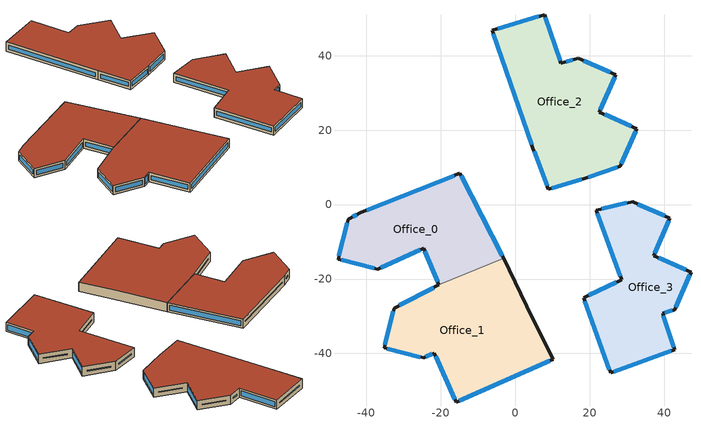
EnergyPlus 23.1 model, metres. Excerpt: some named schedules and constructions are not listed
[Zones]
Office_0
 floor outside (NECB-2020 Non-residential School/university CZ 8 Exterior Floor (Mass)): -41.37,-2.12 -14.93,8.39 -3.13,-14.47 -20.53,-21.58 -24.64,-11.73 -36.97,-17.34 -47.63,-14.63 -44.92,-3.97 z21.65
 wall outside (120mmInsulation 200mmConcrete): -3.13,-14.47 -14.93,8.39 -41.37,-2.12 -44.92,-3.97 -47.63,-14.63 -36.97,-17.34 -24.64,-11.73 -20.53,-21.58 z21.65:25.05
 wall to Office_1 (MediumOffice-1A_INT-WALLS): -20.53,-21.58 -3.13,-14.47 z21.65:25.05
 window (90.1-2019 Nonresidential CZ 0 Glazing (Operable)): -42.62,-2.77 -43.67,-3.32 z23.06:23.64; -45.14,-4.83 -47.41,-13.76 / -46.77,-14.85 -37.83,-17.12 z22.54:24.16; -36.14,-16.96 -25.47,-12.11 z22.56:24.14; -24.3,-12.54 -20.87,-20.76 z22.53:24.17; -3.5,-13.76 -14.57,7.69 z22.44:24.26; -16.43,7.8 -39.88,-1.53 z23.25:23.45
 roof outside (MediumOffice-1A_IEAD NON-RES ROOF): -41.37,-2.12 -44.92,-3.97 -47.63,-14.63 -36.97,-17.34 -24.64,-11.73 -20.53,-21.58 -3.13,-14.47 -14.93,8.39 z25.05
Office_1
 floor outside (NECB-2020 Non-residential School/university CZ 8 Exterior Floor (Mass)): -20.53,-21.58 -3.13,-14.47 4.51,-30.36 10.16,-41.62 -15.91,-53.16 -21.78,-39.9 -24.6,-41.18 -35.26,-38.47 -32.55,-27.81 z21.65
 wall outside (120mmInsulation 200mmConcrete): -20.53,-21.58 -32.55,-27.81 -35.26,-38.47 -24.6,-41.18 -21.78,-39.9 -15.91,-53.16 10.16,-41.62 z21.65:25.05; 10.16,-41.62,21.65 4.51,-30.36,21.65 -3.13,-14.47,21.65 -3.13,-14.47,25.05 4.51,-30.36,25.05 10.16,-41.62,25.05
 window (90.1-2019 Nonresidential CZ 0 Glazing (Operable)): -21.94,-22.31 -31.14,-27.08 z23.24:23.46; -32.77,-28.67 -35.04,-37.61 / -34.4,-38.69 -25.46,-40.96 z22.54:24.16; -24.06,-40.93 -22.32,-40.14 z22.25:24.45; -21.41,-40.74 -16.29,-52.32 z22.57:24.13; -15.03,-52.77 9.27,-42.02 z22.62:24.08
 roof outside (MediumOffice-1A_IEAD NON-RES ROOF): -20.53,-21.58 -32.55,-27.81 -35.26,-38.47 -24.6,-41.18 -21.78,-39.9 -15.91,-53.16 10.16,-41.62 4.51,-30.36 -3.13,-14.47 z25.05
Office_2
 floor outside (NECB-2020 Non-residential School/university CZ 8 Exterior Floor (Mass)): 8.91,4.18 4.72,15.2 -6.24,46.85 7.86,51.06 12.29,38.01 16.92,39.34 26.99,34.91 22.56,24.84 32.63,20.42 28.21,10.35 18.78,7.03 z21.65
 wall outside (120mmInsulation 200mmConcrete): 8.91,4.18 18.78,7.03 28.21,10.35 32.63,20.42 22.56,24.84 26.99,34.91 16.92,39.34 12.29,38.01 7.86,51.06 -6.24,46.85 4.72,15.2 8.91,4.18 z21.65:25.05
 window (90.1-2019 Nonresidential CZ 0 Glazing (Operable)): 9.75,4.42 17.93,6.78 / 19.6,7.32 27.38,10.06 z22.53:24.17; 28.5,11.01 32.34,19.76 / 22.85,25.51 26.7,34.25 z22.37:24.33; 31.19,21.05 24.01,24.21 / 25.54,35.55 18.37,38.71 z23.23:23.47; 15.5,38.93 13.71,38.42 z23.13:23.57; 12.05,38.72 8.1,50.35 z22.4:24.3; 6.34,50.6 -4.71,47.31 z23.24:23.46; -5.92,45.93 4.4,16.12 z22.63:24.07; 5.04,14.36 8.59,5.02 z22.55:24.15
 roof outside (MediumOffice-1A_IEAD NON-RES ROOF): 8.91,4.18 18.78,7.03 28.21,10.35 32.63,20.42 22.56,24.84 26.99,34.91 16.92,39.34 12.29,38.01 7.86,51.06 -6.24,46.85 4.72,15.2 z25.05
Office_3
 floor outside (NECB-2020 Non-residential School/university CZ 8 Exterior Floor (Mass)): 25.64,-45.21 18.34,-25.03 28.59,-20.17 21.76,-1.46 31.51,0.79 41.58,-3.64 37.15,-13.71 47.22,-18.13 42.79,-28.2 39.6,-29.25 42.79,-39.01 z21.65
 wall outside (120mmInsulation 200mmConcrete): 25.64,-45.21 42.79,-39.01 39.6,-29.25 42.79,-28.2 47.22,-18.13 37.15,-13.71 41.58,-3.64 31.51,0.79 21.76,-1.46 28.59,-20.17 18.34,-25.03 25.64,-45.21 z21.65:25.05
 window (90.1-2019 Nonresidential CZ 0 Glazing (Operable)): 26.52,-44.89 41.91,-39.33 z22.59:24.11; 42.57,-38.33 39.82,-29.93 z22.36:24.34; 40.19,-29.06 42.2,-28.4 z22.27:24.43; 43.09,-27.54 46.93,-18.8 / 37.44,-13.05 41.29,-4.3 z22.37:24.33; 45.77,-17.5 38.6,-14.34 / 40.13,-3 32.96,0.15 / 29.97,0.43 23.3,-1.11 / 27.16,-20.85 19.77,-24.35 z23.23:23.47; 22.09,-2.35 28.27,-19.28 / 18.67,-25.92 25.31,-44.31 z22.6:24.1
 roof outside (MediumOffice-1A_IEAD NON-RES ROOF): 25.64,-45.21 42.79,-39.01 39.6,-29.25 42.79,-28.2 47.22,-18.13 37.15,-13.71 41.58,-3.64 31.51,0.79 21.76,-1.46 28.59,-20.17 18.34,-25.03 z25.05
[Schedule:Week:Daily]
CoolAvail_Office_2_9: 700f1114-bb00-41b7-b161-e8e2d843095e, 40bd3517-e55b-4e57-858c-94e5dc970866, 6b35f0a7-f399-4da7-b7e7-0d38b1bf258b, b8c4f0c9-4ec3-46ba-979c-adf1b7336aec, 8fc68b28-5a30-4c50-be85-55430ce43238, a9233106-81d1-4f29-bb8e-94728c620492, 16f14705-96f6-4dd3-ac00-08cef36949f4, 700f1114-bb00-41b7-b161-e8e2d843095e, 700f1114-bb00-41b7-b161-e8e2d843095e, 700f1114-bb00-41b7-b161-e8e2d843095e, 700f1114-bb00-41b7-b161-e8e2d843095e, 700f1114-bb00-41b7-b161-e8e2d843095e
CoolAvail_Office_2_10: 06950c19-b93f-4168-8e16-a97bbd393bdb, 6b35f0a7-f399-4da7-b7e7-0d38b1bf258b, 857b9636-298d-460c-83b2-f3105d114c5a, 8a384298-cb26-4e8c-b470-4f6c6753a8b0, d1400bf8-9704-414d-ad41-879197727e57, 6495fb0f-e30f-4317-a6ee-f7484304589c, f86cf032-d7c1-4cb8-9d3e-25da6317f53d, 06950c19-b93f-4168-8e16-a97bbd393bdb, 06950c19-b93f-4168-8e16-a97bbd393bdb, 06950c19-b93f-4168-8e16-a97bbd393bdb, 06950c19-b93f-4168-8e16-a97bbd393bdb, 06950c19-b93f-4168-8e16-a97bbd393bdb
CoolAvail_Office_2_11: 6b35f0a7-f399-4da7-b7e7-0d38b1bf258b, bee7ad40-dabc-4fd6-94b2-43403cd00aae, f11741f4-3294-4ce7-9280-7aada3d2e229, f507a818-0aaf-4a85-8b54-2abde4b2b3ec, aecc0cb4-1e89-4d68-a349-7c87210b8d97, afa76356-996f-4c53-b5c4-705728c3ea0e, c10e1b69-1a12-44ff-b6ae-6c06101fbe01, 6b35f0a7-f399-4da7-b7e7-0d38b1bf258b, 6b35f0a7-f399-4da7-b7e7-0d38b1bf258b, 6b35f0a7-f399-4da7-b7e7-0d38b1bf258b, 6b35f0a7-f399-4da7-b7e7-0d38b1bf258b, 6b35f0a7-f399-4da7-b7e7-0d38b1bf258b
CoolAvail_Office_2_12: 555c6a5e-91f3-42d8-b68c-d4afb33bd1f4, ba643951-4e16-4384-a64f-205a448056f0, eee31ece-6287-4a32-8a60-188f64857aa4, 00c11f97-f595-4ec1-9c00-5ca5f0400f35, 47ecc3b6-23c4-4438-bbd8-f283fd64b465, cdc447c2-4c2e-4469-a065-8202b14a72d3, 2b11a4b6-90e7-4f15-8c91-825a336bda38, 555c6a5e-91f3-42d8-b68c-d4afb33bd1f4, 555c6a5e-91f3-42d8-b68c-d4afb33bd1f4, 555c6a5e-91f3-42d8-b68c-d4afb33bd1f4, 555c6a5e-91f3-42d8-b68c-d4afb33bd1f4, 555c6a5e-91f3-42d8-b68c-d4afb33bd1f4
CoolAvail_Office_2_13: a479cc92-d0f2-4554-96db-21c28406f634, 2766d349-4091-4a9f-a547-1eb1ef9b4158, b1a97149-0f8e-4a00-9219-adf89b6e41ed, d3dc8a62-ae96-41b0-935f-2a3d5c8d69de, f7fd634a-b24a-4c77-9cfb-0c7c1a81e736, 279a887b-ff03-4dd8-a7d2-7c5575990cc9, d07e0595-3dca-4860-923c-057c17f1b702, a479cc92-d0f2-4554-96db-21c28406f634, a479cc92-d0f2-4554-96db-21c28406f634, a479cc92-d0f2-4554-96db-21c28406f634, a479cc92-d0f2-4554-96db-21c28406f634, a479cc92-d0f2-4554-96db-21c28406f634
CoolAvail_Office_2_14: 94bcdebc-ebb9-4e58-b747-a94262dbd7e5, dafbc2e4-2aff-4dc5-8505-ea776d99b5ce, 3ae158a4-82ee-4570-a479-eacaa7ea3b13, 4a5f4ad5-6f4b-4c24-8a67-a02adf8f813e, 25e43a20-8b62-4715-afa6-30cb6eb21f46, ebcb7914-28d3-4ee7-b05e-eeaf1cfe1a43, 156b8d72-7a6a-4bf0-856b-b6a64f706f4d, 94bcdebc-ebb9-4e58-b747-a94262dbd7e5, 94bcdebc-ebb9-4e58-b747-a94262dbd7e5, 94bcdebc-ebb9-4e58-b747-a94262dbd7e5, 94bcdebc-ebb9-4e58-b747-a94262dbd7e5, 94bcdebc-ebb9-4e58-b747-a94262dbd7e5
CoolAvail_Office_2_15: cf514431-ec1d-445b-9926-18bd7fa9d562, 48532715-c126-4f73-92e3-8242bc941726, fead60e7-cdf3-4903-988d-4b494e42c568, 729fe84c-21ec-4ca6-9c2b-fa72896157c5, fa6519cf-25bb-46b4-ac5f-27409dbf0d69, 2803cff2-f76f-45ed-865b-988da0cb2a06, 90487c99-2316-4369-9660-7f93f272527e, cf514431-ec1d-445b-9926-18bd7fa9d562, cf514431-ec1d-445b-9926-18bd7fa9d562, cf514431-ec1d-445b-9926-18bd7fa9d562, cf514431-ec1d-445b-9926-18bd7fa9d562, cf514431-ec1d-445b-9926-18bd7fa9d562
CoolAvail_Office_2_16: 5b787d07-3425-4052-8bb6-1dabb4b45927, bf79a69e-15f4-4064-85c2-fe1f50a5d1f4, 3691b7a4-bb08-4c9b-b5da-08ea9e7941d6, 3a967aa6-b0c8-4124-a926-ce47e3db765c, 89b5e65e-77fb-4a83-9f57-84223011601a, c6286fc4-717c-419f-b7a7-2e96fb3ad15c, 0e66d703-40cd-432f-95c2-020642a4c186, 5b787d07-3425-4052-8bb6-1dabb4b45927, 5b787d07-3425-4052-8bb6-1dabb4b45927, 5b787d07-3425-4052-8bb6-1dabb4b45927, 5b787d07-3425-4052-8bb6-1dabb4b45927, 5b787d07-3425-4052-8bb6-1dabb4b45927
CoolAvail_Office_2_17: 7b0008e4-a3a1-4647-a918-44d652d5d36c, d20e3543-b821-43c3-84aa-4482f4ece022, e6e5f097-9e58-4cca-ab19-4c4bcbdc8e8e, 90416628-ca22-4fdc-bb6f-4e62984b7d13, 5e7ffffd-8f76-466a-9ca0-47eb65f8fe42, fb5d3bd8-6de1-4d6f-b80d-269bf86382ba, 853e540e-0c70-48a2-9ee6-20aea7ee9160, 7b0008e4-a3a1-4647-a918-44d652d5d36c, 7b0008e4-a3a1-4647-a918-44d652d5d36c, 7b0008e4-a3a1-4647-a918-44d652d5d36c, 7b0008e4-a3a1-4647-a918-44d652d5d36c, 7b0008e4-a3a1-4647-a918-44d652d5d36c
CoolAvail_Office_2_18: bc611023-8910-4f40-8f65-e7e743a27b63, 02de7758-c131-445b-8342-f9883f2e685f, 101dfe73-d40b-49b1-8310-8f060aa45517, bc611023-8910-4f40-8f65-e7e743a27b63, cc2996a8-7d21-4771-9d05-3b162a27dcb2, 2dd6c761-2948-4ae6-a6ab-f66acf972b7b, 3bf419db-db42-40f8-ba34-87b145d25505, bc611023-8910-4f40-8f65-e7e743a27b63, bc611023-8910-4f40-8f65-e7e743a27b63, bc611023-8910-4f40-8f65-e7e743a27b63, bc611023-8910-4f40-8f65-e7e743a27b63, bc611023-8910-4f40-8f65-e7e743a27b63
CoolAvail_Office_2_19: ccc02fbd-4454-4030-98ae-cd34bcd2b1d0, cb37c24b-b4f5-4204-a308-dd8a3e5c11de, 1d665c23-dad5-4d2e-ae76-22a43b6b5b98, f21f88ab-313d-42b8-86fe-806d085ef6e3, 6a6769d6-e882-41ae-92b0-f8a3af74889d, 0fad606b-1700-4913-aab5-c83b4e23d579, 580905f2-4580-438d-9121-82491a9c41b5, ccc02fbd-4454-4030-98ae-cd34bcd2b1d0, ccc02fbd-4454-4030-98ae-cd34bcd2b1d0, ccc02fbd-4454-4030-98ae-cd34bcd2b1d0, ccc02fbd-4454-4030-98ae-cd34bcd2b1d0, ccc02fbd-4454-4030-98ae-cd34bcd2b1d0
CoolAvail_Office_2_20: cac91422-bb7a-4e6e-8c59-7fb8e7a0ec14, 7b01b02c-3268-4dc2-b1f4-80b8ffb13587, ccc02fbd-4454-4030-98ae-cd34bcd2b1d0, 43e054d0-4b88-4121-88aa-3536835ad587, e955198b-d758-4a67-b898-dfcb04658a64, f9e14377-8026-414c-a449-2840462aebbd, bed6394b-4d54-42bb-847c-665fe12bafe6, cac91422-bb7a-4e6e-8c59-7fb8e7a0ec14, cac91422-bb7a-4e6e-8c59-7fb8e7a0ec14, cac91422-bb7a-4e6e-8c59-7fb8e7a0ec14, cac91422-bb7a-4e6e-8c59-7fb8e7a0ec14, cac91422-bb7a-4e6e-8c59-7fb8e7a0ec14
CoolAvail_Office_2_21: 586a01f4-0445-4eba-a2f1-f022c298cb2e, f0771274-b0f9-48b7-adad-98439027d33c, 19ac50cc-6060-42db-befb-aafb2ff77368, d019fdcd-d700-442b-813a-3395fa747bbc, 4dfda2a0-abdb-413e-80c0-2aed87fdd346, 815b85e9-39c6-4a82-9761-fd2a7f36adc0, ee19fa9b-e980-47b1-89e9-414961a561cf, 586a01f4-0445-4eba-a2f1-f022c298cb2e, 586a01f4-0445-4eba-a2f1-f022c298cb2e, 586a01f4-0445-4eba-a2f1-f022c298cb2e, 586a01f4-0445-4eba-a2f1-f022c298cb2e, 586a01f4-0445-4eba-a2f1-f022c298cb2e
CoolAvail_Office_2_22: b4008593-75f9-4068-8eac-8ec45323c0b8, 4ec1e60a-6696-4cfa-b7d2-0f7933a8f83a, 4321bfe0-7570-4e6f-b0a5-f2f2a01aedce, 28b87fec-27e9-414f-9603-7be1397b0791, 0d28ba29-af1c-447b-9f4b-393d225cab74, 42a21382-e8d0-4102-bb34-a051858c574d, f520973a-a5cf-44f2-b548-e115fa126308, b4008593-75f9-4068-8eac-8ec45323c0b8, b4008593-75f9-4068-8eac-8ec45323c0b8, b4008593-75f9-4068-8eac-8ec45323c0b8, b4008593-75f9-4068-8eac-8ec45323c0b8, b4008593-75f9-4068-8eac-8ec45323c0b8
CoolAvail_Office_2_23: 115b1864-0234-4430-93fe-04b89871adf9, 907698c5-01d9-4206-ae39-8db60700b7fc, 606b2713-8326-4a3f-b00d-bc04f47e3762, 3cdfa9db-6e35-4ca8-809d-3cdcf8bd2ac3, da1c9d19-3f0b-4599-8a9b-8094e0e609da, 9c9ac191-ed4c-4e39-bc6f-f0eb19199c28, b7a43dc5-d86b-4206-b49f-6835094e7d3e, 115b1864-0234-4430-93fe-04b89871adf9, 115b1864-0234-4430-93fe-04b89871adf9, 115b1864-0234-4430-93fe-04b89871adf9, 115b1864-0234-4430-93fe-04b89871adf9, 115b1864-0234-4430-93fe-04b89871adf9
CoolAvail_Office_2_24: 59461e34-9401-41d2-8223-c712768eb4de, 75544da7-bc1c-4a2c-b5df-c95e8b4d3b74, 638c8a53-9d19-432c-a64c-829b2d4366e4, 1a7233f0-9654-444f-90ca-944bb3ccdae4, 878aeca7-e668-4060-b1b7-b15b76d1909a, 6f4d4381-056d-490c-b292-136f125fce77, 0adf9e41-4924-41a0-b73f-54b7bfaf203c, 59461e34-9401-41d2-8223-c712768eb4de, 59461e34-9401-41d2-8223-c712768eb4de, 59461e34-9401-41d2-8223-c712768eb4de, 59461e34-9401-41d2-8223-c712768eb4de, 59461e34-9401-41d2-8223-c712768eb4de
CoolAvail_Office_2_25: 0f193e26-b804-4345-b132-0dce7c8b70f6, 531bcb62-5c1b-4278-b081-c6013c926bf5, a6befacc-a1fd-4501-8803-3ab0d1d37cdf, 5dd87f89-6a4b-48f2-a1b4-66af4d90ffcd, 0ddc3015-909b-46f8-b983-a445b40d0084, 486c684c-7ddf-40af-85e6-d3c2f68ceb00, bac945bd-75eb-4a66-9fda-f6c8b42768b1, 0f193e26-b804-4345-b132-0dce7c8b70f6, 0f193e26-b804-4345-b132-0dce7c8b70f6, 0f193e26-b804-4345-b132-0dce7c8b70f6, 0f193e26-b804-4345-b132-0dce7c8b70f6, 0f193e26-b804-4345-b132-0dce7c8b70f6
CoolAvail_Office_2_26: b574e442-9dd5-4f7e-b4fa-2072c0e6cca3, 2c53241d-3585-468e-90de-0c9f10ce57bc, 607a5bbe-8f89-4167-954e-7fe9943c10db, 12666b9e-eb63-49ad-a038-76e845d3ae1e, b7803e2b-a6af-4cbd-b634-820a93c5c531, e5d561e1-0e2f-487a-9aa3-75d605408368, 58c5bf4b-a009-4f18-b71a-49d05bdf5644, b574e442-9dd5-4f7e-b4fa-2072c0e6cca3, b574e442-9dd5-4f7e-b4fa-2072c0e6cca3, b574e442-9dd5-4f7e-b4fa-2072c0e6cca3, b574e442-9dd5-4f7e-b4fa-2072c0e6cca3, b574e442-9dd5-4f7e-b4fa-2072c0e6cca3
CoolAvail_Office_2_27: c920609a-9b0b-4eaf-8b98-d52ee756a62a, 3c448f57-cc7b-411e-bb98-1c80e6cb84e3, bc32ecde-f56e-47b5-96db-1a6f6d798ef1, cb90e53d-c059-4bf4-a0f5-daa13683edfa, 486a3df3-dde7-490e-bee2-ab3d039bed39, 24cd9fe8-5aca-4558-9fef-aeaef60108ae, f5fd99d5-4625-4499-acc9-70fca56d54de, c920609a-9b0b-4eaf-8b98-d52ee756a62a, c920609a-9b0b-4eaf-8b98-d52ee756a62a, c920609a-9b0b-4eaf-8b98-d52ee756a62a, c920609a-9b0b-4eaf-8b98-d52ee756a62a, c920609a-9b0b-4eaf-8b98-d52ee756a62a
CoolAvail_Office_2_28: e86a62cc-a3d2-40f4-abe2-add37fe59675, c62245f7-34eb-4517-83b4-d9d8fcd8451d, a257d803-c5c9-4032-b6b1-e51eaa89636e, 8196e979-5acf-4132-a9bb-29bf81d450f4, 90416628-ca22-4fdc-bb6f-4e62984b7d13, 43f169c2-2665-43d7-bfb7-01c96c2b2605, 586a01f4-0445-4eba-a2f1-f022c298cb2e, e86a62cc-a3d2-40f4-abe2-add37fe59675, e86a62cc-a3d2-40f4-abe2-add37fe59675, e86a62cc-a3d2-40f4-abe2-add37fe59675, e86a62cc-a3d2-40f4-abe2-add37fe59675, e86a62cc-a3d2-40f4-abe2-add37fe59675
CoolAvail_Office_2_29: 8f186a71-9a2a-4bdd-a88b-558476d64296, b55a21f0-e756-4aec-bf34-f610b1a1b837, 18e8766a-0815-4774-8a29-b3ad075c4727, a64b5a65-755e-4a33-bdae-e33e23294586, 90416628-ca22-4fdc-bb6f-4e62984b7d13, 90416628-ca22-4fdc-bb6f-4e62984b7d13, f2ae080c-bfca-49e1-9a4d-3af9fbfae6dc, 8f186a71-9a2a-4bdd-a88b-558476d64296, 8f186a71-9a2a-4bdd-a88b-558476d64296, 8f186a71-9a2a-4bdd-a88b-558476d64296, 8f186a71-9a2a-4bdd-a88b-558476d64296, 8f186a71-9a2a-4bdd-a88b-558476d64296
CoolAvail_Office_2_30: 099354d9-3906-4257-9453-e1bbd12c9512, 6b35f0a7-f399-4da7-b7e7-0d38b1bf258b, cce205a5-64c6-4c43-9565-0175468db528, 70f91903-9593-4e00-a2f2-eefd583b0ff6, 7e7f399c-89bd-4f16-b385-b02af0d48206, 6cee246c-cfd0-48da-a999-096ad0ca4d45, a5a4c943-cf8d-42bd-8d8b-81e1fd1e3007, 099354d9-3906-4257-9453-e1bbd12c9512, 099354d9-3906-4257-9453-e1bbd12c9512, 099354d9-3906-4257-9453-e1bbd12c9512, 099354d9-3906-4257-9453-e1bbd12c9512, 099354d9-3906-4257-9453-e1bbd12c9512
CoolAvail_Office_2_31: c8a9de36-459f-419e-9f1a-54d63f2b4fde, 43e054d0-4b88-4121-88aa-3536835ad587, 18e8766a-0815-4774-8a29-b3ad075c4727, f7f65447-2ded-4e8d-9ea7-5e8599d5dfe9, afcd6c8e-6684-4fd3-b092-51cd7e586a05, 36548c14-d384-43ac-b8b3-2c66418a05eb, 73cacf22-ae00-474a-88fb-1df1fa7576bb, c8a9de36-459f-419e-9f1a-54d63f2b4fde, c8a9de36-459f-419e-9f1a-54d63f2b4fde, c8a9de36-459f-419e-9f1a-54d63f2b4fde, c8a9de36-459f-419e-9f1a-54d63f2b4fde, c8a9de36-459f-419e-9f1a-54d63f2b4fde
CoolAvail_Office_2_32: 7ec27595-f2e6-4e48-953b-eb9d6e0fc27f, 235addd4-d402-462c-9fad-acc440c357ff, ae719930-72b4-4933-a0b1-9b8868b6e923, b0ca98e4-1ae6-493b-9d11-ae42ef3da196, 35c49dfa-4231-4455-a110-f07171616284, 43223a98-0e8d-4182-87c5-6128da465394, 22874629-208e-4a1f-ab64-1d3a139d7e79, 7ec27595-f2e6-4e48-953b-eb9d6e0fc27f, 7ec27595-f2e6-4e48-953b-eb9d6e0fc27f, 7ec27595-f2e6-4e48-953b-eb9d6e0fc27f, 7ec27595-f2e6-4e48-953b-eb9d6e0fc27f, 7ec27595-f2e6-4e48-953b-eb9d6e0fc27f
CoolAvail_Office_2_33: c4d63c7c-7553-4e11-907f-de59823a4f9f, 4ebecbc4-a2e7-4aaa-8a1e-4bf679a1a7df, f11e2a8b-fcd4-470a-a64b-35a6b0941832, ea22d101-2095-4c19-97f3-4d85041c0e76, 46a05ab2-6eb4-4a3a-9d94-d7f866d679d6, 19ac50cc-6060-42db-befb-aafb2ff77368, b841ef81-6854-476d-9c39-912acd67c022, c4d63c7c-7553-4e11-907f-de59823a4f9f, c4d63c7c-7553-4e11-907f-de59823a4f9f, c4d63c7c-7553-4e11-907f-de59823a4f9f, c4d63c7c-7553-4e11-907f-de59823a4f9f, c4d63c7c-7553-4e11-907f-de59823a4f9f
CoolAvail_Office_2_34: 2b084056-b597-4490-91e7-1cf8d8633c11, bd1d0a2d-0828-40a6-911a-fd7eaab975fe, da15d3b4-f724-4184-a9b7-acd7eef5625d, 6c112f87-513f-44b7-a16c-c4bc31a14761, a7b46f71-233c-412b-8874-43fe49c80197, a18acfa2-3966-4d72-a5c8-bd4fbeeeea4c, 7264f62c-0a23-4f02-9cd3-c08682c7d609, 2b084056-b597-4490-91e7-1cf8d8633c11, 2b084056-b597-4490-91e7-1cf8d8633c11, 2b084056-b597-4490-91e7-1cf8d8633c11, 2b084056-b597-4490-91e7-1cf8d8633c11, 2b084056-b597-4490-91e7-1cf8d8633c11
CoolAvail_Office_2_35: 478539f5-2780-4aa2-b1b3-333a665588b1, 4c13bf88-323f-4491-af27-d8ae98d3648e, 2b1028b4-b246-4e64-8341-8c408f68a7c3, 7b873b45-8e64-4442-90ee-df6b57a5b0dd, 9e17e7e2-d55c-44ee-bede-c75fc5412d5c, bdf9f6b1-41cf-40f7-9e08-ab77c878b7a1, 2f84f90d-cc08-49ae-9c1e-9ab0757b0001, 478539f5-2780-4aa2-b1b3-333a665588b1, 478539f5-2780-4aa2-b1b3-333a665588b1, 478539f5-2780-4aa2-b1b3-333a665588b1, 478539f5-2780-4aa2-b1b3-333a665588b1, 478539f5-2780-4aa2-b1b3-333a665588b1
CoolAvail_Office_2_36: 4db60a4e-f149-4fe8-8ed7-0d5d2ed4ed40, cac91422-bb7a-4e6e-8c59-7fb8e7a0ec14, cf141331-91e7-4bfe-94af-9514a66750e2, 08efda53-986a-4e1b-8e6e-dc333482ae95, 0da3034e-2675-45ca-b5b0-5da2289cf4c5, 072c68e0-5e16-43f0-b409-b4581e112027, a6befacc-a1fd-4501-8803-3ab0d1d37cdf, 4db60a4e-f149-4fe8-8ed7-0d5d2ed4ed40, 4db60a4e-f149-4fe8-8ed7-0d5d2ed4ed40, 4db60a4e-f149-4fe8-8ed7-0d5d2ed4ed40, 4db60a4e-f149-4fe8-8ed7-0d5d2ed4ed40, 4db60a4e-f149-4fe8-8ed7-0d5d2ed4ed40
CoolAvail_Office_2_37: 90416628-ca22-4fdc-bb6f-4e62984b7d13, 5b9cf97e-a661-45c7-a79f-7a32067747f6, 9ef7ad4d-ff28-4aed-a349-667fb94e7df7, 9aa7cec3-2545-4539-b17e-a87539454675, 86d9ecc8-2cb8-47ed-b571-592ada3ab6ab, df603e6b-e5cf-4d2f-b35e-2c92e226a22c, 3f7a0867-ba60-4713-9979-a123932ea42a, 90416628-ca22-4fdc-bb6f-4e62984b7d13, 90416628-ca22-4fdc-bb6f-4e62984b7d13, 90416628-ca22-4fdc-bb6f-4e62984b7d13, 90416628-ca22-4fdc-bb6f-4e62984b7d13, 90416628-ca22-4fdc-bb6f-4e62984b7d13
CoolAvail_Office_2_38: ec751234-1711-46f3-b631-b877d9920a5a, 982ab17c-3420-4adb-95c5-ee2b5b3a43fe, 4db60a4e-f149-4fe8-8ed7-0d5d2ed4ed40, e5703f5f-ecbe-42f0-90b1-c0f75ab32d91, c042ef0e-40dc-440d-bfd0-58679af0c51b, 9deca400-2595-4a6b-b204-9562b6f400b1, 036b5cb8-6deb-4d01-bb42-453c8ed35ba2, ec751234-1711-46f3-b631-b877d9920a5a, ec751234-1711-46f3-b631-b877d9920a5a, ec751234-1711-46f3-b631-b877d9920a5a, ec751234-1711-46f3-b631-b877d9920a5a, ec751234-1711-46f3-b631-b877d9920a5a
CoolAvail_Office_2_39: 53a6a8a6-2372-4fc2-baa7-4c3283523b4d, b17b7c9a-afb8-47fc-b986-4b0a99087c43, 209c4ffb-99bb-4206-a3ab-d3d92fe3f51c, 31b8d1db-564b-4b68-b84f-5a9b154699dd, 220ff477-6266-4087-b4bf-0edd73cedc04, e0648462-6308-46f1-bad4-83ef35ef562a, 90416628-ca22-4fdc-bb6f-4e62984b7d13, 53a6a8a6-2372-4fc2-baa7-4c3283523b4d, 53a6a8a6-2372-4fc2-baa7-4c3283523b4d, 53a6a8a6-2372-4fc2-baa7-4c3283523b4d, 53a6a8a6-2372-4fc2-baa7-4c3283523b4d, 53a6a8a6-2372-4fc2-baa7-4c3283523b4d
CoolAvail_Office_2_40: a64b5a65-755e-4a33-bdae-e33e23294586, 0f63b5a0-5ad4-4c52-b646-ce288a56b140, 305e409f-2ca4-4b18-ac79-4f5d41a6cbfc, d6b9dfeb-d7d9-4e77-bf22-1593f9cab3dc, bf0aa6f3-b5c9-4e1f-b1ee-22326984c298, 6a6ec4b7-abb5-4d15-b3fe-2f2580a23b51, 2362c30e-17b2-4934-bef2-b665e0c6ddd8, a64b5a65-755e-4a33-bdae-e33e23294586, a64b5a65-755e-4a33-bdae-e33e23294586, a64b5a65-755e-4a33-bdae-e33e23294586, a64b5a65-755e-4a33-bdae-e33e23294586, a64b5a65-755e-4a33-bdae-e33e23294586
CoolAvail_Office_2_41: c4acef98-191a-4c47-ae2f-fa733d9b80aa, 07a83627-9400-4c55-9c43-cb37bd081fa0, 545aba77-31b4-4e13-949e-ee6e667b3caa, 7888da7c-96bd-44c2-9129-acb58504c0ae, e81268c9-07a7-4ef8-89c0-a374101cd6b0, 0c48fedc-03b9-4423-a860-198ceabb30af, 04811b48-80fc-464f-bda1-7e07c3380d30, c4acef98-191a-4c47-ae2f-fa733d9b80aa, c4acef98-191a-4c47-ae2f-fa733d9b80aa, c4acef98-191a-4c47-ae2f-fa733d9b80aa, c4acef98-191a-4c47-ae2f-fa733d9b80aa, c4acef98-191a-4c47-ae2f-fa733d9b80aa
CoolAvail_Office_2_42: 3b8a8000-ed88-4a36-832e-987e83cc6a68, 5a250260-8f56-4cad-a116-f4ed5e7a923e, 46e07932-54c2-4e8d-a754-6c36ef449bd8, a33a475e-0236-40db-ba1b-dec428200840, 152244fd-dc92-415d-aee5-e453a1379789, ec78a107-8246-4cc9-93f5-752e08797b66, 23f05745-bb45-4b30-8183-60cad52907cb, 3b8a8000-ed88-4a36-832e-987e83cc6a68, 3b8a8000-ed88-4a36-832e-987e83cc6a68, 3b8a8000-ed88-4a36-832e-987e83cc6a68, 3b8a8000-ed88-4a36-832e-987e83cc6a68, 3b8a8000-ed88-4a36-832e-987e83cc6a68
CoolAvail_Office_2_43: 6b6a73fd-aa5b-46ee-9237-38892da37435, 85672214-7f86-4fe2-a352-1fea897290a5, 7a6269e5-148a-4df4-bb79-317cf64aca34, 0b2a355d-cf17-4a68-a039-4f1b7ffbf1ed, a8d2c85a-c177-4b8e-b88d-8d97dded3df1, 6b9c3e1b-619c-4008-aab0-771ee4a1844f, c8cf7d07-6b48-42b0-b51c-34910919efdc, 6b6a73fd-aa5b-46ee-9237-38892da37435, 6b6a73fd-aa5b-46ee-9237-38892da37435, 6b6a73fd-aa5b-46ee-9237-38892da37435, 6b6a73fd-aa5b-46ee-9237-38892da37435, 6b6a73fd-aa5b-46ee-9237-38892da37435
CoolAvail_Office_2_44: afdae86d-3fec-44bc-be02-55f46e603af4, 0c9c6035-ab82-4805-ac30-d3081cf25c40, 20571520-ea03-4df5-8d9e-231369ba475b, f275a63d-da69-4e16-b3ca-87009e98a357, 8a94bfb3-7474-483f-abf2-dd519d180603, 83bc01f0-9c65-4aca-a035-bf7049c9f3dc, 6921815b-c9d9-4855-85f6-f9ba341b03e9, afdae86d-3fec-44bc-be02-55f46e603af4, afdae86d-3fec-44bc-be02-55f46e603af4, afdae86d-3fec-44bc-be02-55f46e603af4, afdae86d-3fec-44bc-be02-55f46e603af4, afdae86d-3fec-44bc-be02-55f46e603af4
CoolAvail_Office_2_45: c65f19ef-917e-45a6-acf7-294e23a7b592, 6b35f0a7-f399-4da7-b7e7-0d38b1bf258b, eea34ae0-cb6a-486c-80f3-66e2d8ea47c2, 6e58e556-15f6-4c08-af7d-ab7042d5ba90, 209c4ffb-99bb-4206-a3ab-d3d92fe3f51c, 0420d4f3-dd12-475a-9d10-f507e7d06c68, c65f19ef-917e-45a6-acf7-294e23a7b592, c65f19ef-917e-45a6-acf7-294e23a7b592, c65f19ef-917e-45a6-acf7-294e23a7b592, c65f19ef-917e-45a6-acf7-294e23a7b592, c65f19ef-917e-45a6-acf7-294e23a7b592, c65f19ef-917e-45a6-acf7-294e23a7b592
CoolAvail_Office_2_46: 3a1d88ca-a7c0-4751-95a6-1748db20d1e6, 5a250260-8f56-4cad-a116-f4ed5e7a923e, 56309681-ba47-4722-b05e-a35f9910a872, 4220d94d-35c8-4052-b226-11a07b2606bb, ff122e2d-85c8-4114-8c74-5507e2c8061d, 4d055fc5-bce0-4466-b652-b70045233e2f, 80245a88-4fb8-4f92-ba92-5f4d2d5f6ce7, 3a1d88ca-a7c0-4751-95a6-1748db20d1e6, 3a1d88ca-a7c0-4751-95a6-1748db20d1e6, 3a1d88ca-a7c0-4751-95a6-1748db20d1e6, 3a1d88ca-a7c0-4751-95a6-1748db20d1e6, 3a1d88ca-a7c0-4751-95a6-1748db20d1e6
CoolAvail_Office_2_47: 196301f5-b2fd-488e-90d5-a94d95b54275, 18cc7801-1215-4521-9352-3cd5acefc39b, 192e24da-4790-4e76-a49d-c95e593731d3, b34d5ef0-af40-47c6-98bc-4b1c98fc8110, 8f1ceb17-cf20-4bcf-b33d-f7d2c9edb731, 4bed1b18-9587-4d6f-934a-8c43ba27cf3d, 7dd9e9ab-c188-4778-84a5-58d2244f034f, 196301f5-b2fd-488e-90d5-a94d95b54275, 196301f5-b2fd-488e-90d5-a94d95b54275, 196301f5-b2fd-488e-90d5-a94d95b54275, 196301f5-b2fd-488e-90d5-a94d95b54275, 196301f5-b2fd-488e-90d5-a94d95b54275
CoolAvail_Office_2_48: 82f18cf5-505b-47cf-b27a-3ac733a8f28c, 23a16768-013f-4f93-8b8a-32011cca2e0b, 4310df7c-654e-4725-babb-9bb787d1f0cb, 426f58ac-91a4-4ddb-a0da-499fe5b55aec, 7523dd3d-dfc9-4a24-983d-015e9b3754ff, 7aaf2e1c-2dc4-44b7-9fe1-c4d9511d4676, 46b122b5-c7ec-4f24-a06b-fd452fb64464, 82f18cf5-505b-47cf-b27a-3ac733a8f28c, 82f18cf5-505b-47cf-b27a-3ac733a8f28c, 82f18cf5-505b-47cf-b27a-3ac733a8f28c, 82f18cf5-505b-47cf-b27a-3ac733a8f28c, 82f18cf5-505b-47cf-b27a-3ac733a8f28c
CoolAvail_Office_2_49: 20efe247-f610-49b0-943d-d187a8d8636e, 5d955094-a603-4cfd-b4e2-bcabe5f85a53, 45f4e9f9-6f1d-496e-b47c-77959db671cf, 5f5bbbd1-c5fc-40b2-ae3f-1d5a044a264c, 71045a5c-0790-4582-8f0b-1b863f744bfd, 90ac6106-5e1b-4570-8507-5395847e9a06, 59db7b14-3b98-4e07-bdec-891e54900217, 20efe247-f610-49b0-943d-d187a8d8636e, 20efe247-f610-49b0-943d-d187a8d8636e, 20efe247-f610-49b0-943d-d187a8d8636e, 20efe247-f610-49b0-943d-d187a8d8636e, 20efe247-f610-49b0-943d-d187a8d8636e
CoolAvail_Office_2_50: cd41fe80-0a79-4923-97e0-69543ea07c4d, 305e409f-2ca4-4b18-ac79-4f5d41a6cbfc, 4cbb5830-9b53-4bee-9bad-9be724a05ecf, ad70e13a-7288-43c0-820a-aa1a36f7e7e4, 08e36353-7055-4dc2-944d-9411193d6df4, 9089f982-0db4-4979-965f-efb1c8b93b8b, 37e62c8a-36fb-4aec-b7e6-83fa214d58f0, cd41fe80-0a79-4923-97e0-69543ea07c4d, cd41fe80-0a79-4923-97e0-69543ea07c4d, cd41fe80-0a79-4923-97e0-69543ea07c4d, cd41fe80-0a79-4923-97e0-69543ea07c4d, cd41fe80-0a79-4923-97e0-69543ea07c4d
CoolAvail_Office_2_51: c9a5b296-8f16-41ce-b355-014d265cedab, bb2bd341-7644-41f4-b3d6-9aa0d95f2984, 8cbfa573-872e-45f8-be9b-c9f67ec37fdc, 638fa466-0b1c-4da1-839b-c8ecb1ca5831, ebf1d276-dc3d-43b9-8082-7b3bcd000776, 28d0b119-82a1-4009-b40c-6e3bf3e4cc75, 36548c14-d384-43ac-b8b3-2c66418a05eb, c9a5b296-8f16-41ce-b355-014d265cedab, c9a5b296-8f16-41ce-b355-014d265cedab, c9a5b296-8f16-41ce-b355-014d265cedab, c9a5b296-8f16-41ce-b355-014d265cedab, c9a5b296-8f16-41ce-b355-014d265cedab
CoolAvail_Office_2_52: d4f7f263-0428-4a56-b025-ab2fe1b1c038, d4f7f263-0428-4a56-b025-ab2fe1b1c038, d4f7f263-0428-4a56-b025-ab2fe1b1c038, d4f7f263-0428-4a56-b025-ab2fe1b1c038, d4f7f263-0428-4a56-b025-ab2fe1b1c038, d4f7f263-0428-4a56-b025-ab2fe1b1c038, d4f7f263-0428-4a56-b025-ab2fe1b1c038, d4f7f263-0428-4a56-b025-ab2fe1b1c038, d4f7f263-0428-4a56-b025-ab2fe1b1c038, d4f7f263-0428-4a56-b025-ab2fe1b1c038, d4f7f263-0428-4a56-b025-ab2fe1b1c038, d4f7f263-0428-4a56-b025-ab2fe1b1c038
NatVentAvail_Office_2_0: b41ef2ad-2251-48b7-a2bf-73a69954deca, 37865db1-b853-40eb-b1ad-43f7b63890f0, 968ff23b-8f6c-4616-a063-9af297a5e97d, 06e7ae95-3bac-4a8a-8659-2ae1df7e2a6b, 5cc6ac4b-17d8-427c-8ee0-3a51d72137a7, 80e8ecdf-a2a4-4d6f-836a-0e72d5a594c4, 79e09919-1b2c-4a93-b568-498cb88ffd20, b41ef2ad-2251-48b7-a2bf-73a69954deca, b41ef2ad-2251-48b7-a2bf-73a69954deca, b41ef2ad-2251-48b7-a2bf-73a69954deca, b41ef2ad-2251-48b7-a2bf-73a69954deca, b41ef2ad-2251-48b7-a2bf-73a69954deca
NatVentAvail_Office_2_1: 08f69f2d-d2d2-4378-8eab-f1c7a725ee63, 00044191-def7-4372-85b2-51308e92a84c, 9bc7699b-444e-43d3-8996-0037e1f6079f, 6e0c0497-24a2-404c-bb62-bf044892a370, d856e932-1150-4d3f-ab23-dfecc027bd83, 5a76e2da-915c-463b-9c8b-e4bed1e4f7c6, dfece999-4111-4d0c-b1a3-8e5538280c20, 08f69f2d-d2d2-4378-8eab-f1c7a725ee63, 08f69f2d-d2d2-4378-8eab-f1c7a725ee63, 08f69f2d-d2d2-4378-8eab-f1c7a725ee63, 08f69f2d-d2d2-4378-8eab-f1c7a725ee63, 08f69f2d-d2d2-4378-8eab-f1c7a725ee63
NatVentAvail_Office_2_2: eb8a64f2-72bc-48e4-9cb9-e229aae9f6d9, 24e0a449-e6b4-47c5-aa92-1e7071c5d9eb, d856e932-1150-4d3f-ab23-dfecc027bd83, f24c4d9e-6439-4d4f-a219-8dfbf769aeee, 37865db1-b853-40eb-b1ad-43f7b63890f0, 9e092c85-9ac2-4b8e-b518-6667f85e006a, 88b81957-05a1-4893-929d-3d2cb44020a5, eb8a64f2-72bc-48e4-9cb9-e229aae9f6d9, eb8a64f2-72bc-48e4-9cb9-e229aae9f6d9, eb8a64f2-72bc-48e4-9cb9-e229aae9f6d9, eb8a64f2-72bc-48e4-9cb9-e229aae9f6d9, eb8a64f2-72bc-48e4-9cb9-e229aae9f6d9
NatVentAvail_Office_2_3: 33fac932-e935-4fc3-b83d-3903b87803e9, f520973a-a5cf-44f2-b548-e115fa126308, ce14a747-ff51-489c-9308-0746f7dc20d5, c49454a5-d834-42a1-aae3-b6c62b7e7cd6, 15dbe66b-f127-4a26-b746-2cde66c9f4d7, b41ef2ad-2251-48b7-a2bf-73a69954deca, c69c14dd-0594-4ee2-a411-fe0fc6dd1287, 33fac932-e935-4fc3-b83d-3903b87803e9, 33fac932-e935-4fc3-b83d-3903b87803e9, 33fac932-e935-4fc3-b83d-3903b87803e9, 33fac932-e935-4fc3-b83d-3903b87803e9, 33fac932-e935-4fc3-b83d-3903b87803e9
NatVentAvail_Office_2_4: e9e824a6-5837-4e31-bb9c-5aeda3631211, af9b11b2-8e1c-44e4-ac64-645745a7ea09, a47aa619-1ddc-4bc5-aea1-1dc68f6c49d3, b701ccfd-53f4-4fa8-a243-fec69ce27a9f, bf03cfcb-678f-42b0-bb0c-da927657097e, 93040a29-5424-4514-a755-2abc91142b7c, af9b11b2-8e1c-44e4-ac64-645745a7ea09, e9e824a6-5837-4e31-bb9c-5aeda3631211, e9e824a6-5837-4e31-bb9c-5aeda3631211, e9e824a6-5837-4e31-bb9c-5aeda3631211, e9e824a6-5837-4e31-bb9c-5aeda3631211, e9e824a6-5837-4e31-bb9c-5aeda3631211
NatVentAvail_Office_2_5: 1e007fc8-aa64-46c8-80c4-ccd654906f5c, f8a37e59-589e-41bf-bfe6-0c7affda2601, ad710db5-1450-4bc4-a72b-de62597982ef, 998e3efb-e304-4013-afb1-82bb7d897dee, 11b53bc9-f2f0-4815-929e-b588cbce7ddc, 350f00e0-a3dc-4fd9-bfcc-e2a7f376e617, ae0cf3db-1edd-4aa3-b367-ef8e4400ed01, 1e007fc8-aa64-46c8-80c4-ccd654906f5c, 1e007fc8-aa64-46c8-80c4-ccd654906f5c, 1e007fc8-aa64-46c8-80c4-ccd654906f5c, 1e007fc8-aa64-46c8-80c4-ccd654906f5c, 1e007fc8-aa64-46c8-80c4-ccd654906f5c
NatVentAvail_Office_2_6: 7e359e51-8d17-4a74-8fa8-8849b0da16aa, da15d3b4-f724-4184-a9b7-acd7eef5625d, c711cafa-1e60-4a25-aca3-a9e198d816d5, d4f0b979-386e-4265-820a-ca2b903ad2fa, bb0b5ae5-07f9-4639-883c-9f8504f7d1c3, 0c172a3f-1747-4a10-b977-07820572c899, 83117c93-0ab4-49f2-8c2a-d70ab6a825d5, 7e359e51-8d17-4a74-8fa8-8849b0da16aa, 7e359e51-8d17-4a74-8fa8-8849b0da16aa, 7e359e51-8d17-4a74-8fa8-8849b0da16aa, 7e359e51-8d17-4a74-8fa8-8849b0da16aa, 7e359e51-8d17-4a74-8fa8-8849b0da16aa
NatVentAvail_Office_2_7: 204d07fb-7aa5-4e9d-ab8d-ea8eab533a0d, 267a9742-eae2-4772-839a-e0d9ccfd2c3a, 1dcaaa5d-a74f-408b-9eb7-7c3f07057d4a, 93abb99b-62f4-4656-b8e4-cb0fac3dc5a4, 37d5f472-778a-450f-94a6-e0d43a1e7b8f, e7bf0b4d-7e3e-4a30-99e2-b7b21d862711, a886f4c0-071f-435f-9ca0-12bf76759225, 204d07fb-7aa5-4e9d-ab8d-ea8eab533a0d, 204d07fb-7aa5-4e9d-ab8d-ea8eab533a0d, 204d07fb-7aa5-4e9d-ab8d-ea8eab533a0d, 204d07fb-7aa5-4e9d-ab8d-ea8eab533a0d, 204d07fb-7aa5-4e9d-ab8d-ea8eab533a0d
NatVentAvail_Office_2_8: cc6e5776-8575-431c-b171-f9e8167379c1, 8347dac1-c3eb-48d0-bc6e-f96cbaa222c1, 91fd60a6-8018-4c61-8f5b-463897f06adb, ee7976bd-445e-4819-8c77-e5ddb6109e34, 692b4f67-746e-4ad1-810d-b56766781ec5, 6c026945-39f7-4558-af09-017195313e1d, f85f37b8-ef8b-4591-8dfc-7eaf04eb5984, cc6e5776-8575-431c-b171-f9e8167379c1, cc6e5776-8575-431c-b171-f9e8167379c1, cc6e5776-8575-431c-b171-f9e8167379c1, cc6e5776-8575-431c-b171-f9e8167379c1, cc6e5776-8575-431c-b171-f9e8167379c1
NatVentAvail_Office_2_9: a475cd19-f83e-49f9-be4f-98f7bcc9f62f, ca2bcfbe-7975-4e80-9001-c5ff198bd404, f85f37b8-ef8b-4591-8dfc-7eaf04eb5984, 56a717da-1b9e-4a8b-8a82-b3ae8a7cccd6, 7ffa13a6-f7c7-4743-9317-d6811d44bb13, cfa1c998-0a10-433b-bf98-3036c21d47e7, 8926e1e8-cbdc-4f30-96b8-0f827b385b70, a475cd19-f83e-49f9-be4f-98f7bcc9f62f, a475cd19-f83e-49f9-be4f-98f7bcc9f62f, a475cd19-f83e-49f9-be4f-98f7bcc9f62f, a475cd19-f83e-49f9-be4f-98f7bcc9f62f, a475cd19-f83e-49f9-be4f-98f7bcc9f62f
NatVentAvail_Office_2_10: e93ad3f9-eecd-4c87-87ca-ac7fe6f1fd3e, f85f37b8-ef8b-4591-8dfc-7eaf04eb5984, a1567676-0e5a-4245-bac2-276611674a98, 935c1424-2710-4ee8-a80f-78d6882730d7, b3b61fd6-75ee-490a-9d25-31e9b028dee8, 0fb8ba50-d555-47e2-967b-43bf3e14a617, 382fafbf-5fe0-452e-a8db-ba64b1a9eb23, e93ad3f9-eecd-4c87-87ca-ac7fe6f1fd3e, e93ad3f9-eecd-4c87-87ca-ac7fe6f1fd3e, e93ad3f9-eecd-4c87-87ca-ac7fe6f1fd3e, e93ad3f9-eecd-4c87-87ca-ac7fe6f1fd3e, e93ad3f9-eecd-4c87-87ca-ac7fe6f1fd3e
NatVentAvail_Office_2_11: f85f37b8-ef8b-4591-8dfc-7eaf04eb5984, ff059f89-3bef-4179-a351-ed716c19ab63, bcb107df-a65f-4e8f-9ac0-2c3631f38f7a, 32eb41cd-f44e-4719-b61f-3d77bbea470e, dc009ae4-a67a-49ac-a006-89afb0eb4558, 9b626b1d-7e15-43e0-9c7e-a73fba6748c6, 70a98051-166c-4317-a0be-984103f21697, f85f37b8-ef8b-4591-8dfc-7eaf04eb5984, f85f37b8-ef8b-4591-8dfc-7eaf04eb5984, f85f37b8-ef8b-4591-8dfc-7eaf04eb5984, f85f37b8-ef8b-4591-8dfc-7eaf04eb5984, f85f37b8-ef8b-4591-8dfc-7eaf04eb5984
NatVentAvail_Office_2_12: 65437665-7c11-4ccd-b07d-c0a3878f6cc8, 22d4768f-1a21-44a2-99ac-6d0d286e2b5d, aa98b2c3-50ef-40f0-ab94-d104388eef19, a38492d1-caa0-4225-8d9a-5da94ba2abb4, 212fc43c-3ea7-4c88-963a-da2f622e1961, b1f1fc21-f30f-485b-a723-f68a4506ab97, b79492f0-a831-4ef0-91eb-21cda0bfc570, 65437665-7c11-4ccd-b07d-c0a3878f6cc8, 65437665-7c11-4ccd-b07d-c0a3878f6cc8, 65437665-7c11-4ccd-b07d-c0a3878f6cc8, 65437665-7c11-4ccd-b07d-c0a3878f6cc8, 65437665-7c11-4ccd-b07d-c0a3878f6cc8
NatVentAvail_Office_2_13: 87634a33-0278-4c1f-bce6-fdba70618ac1, 70a1b17a-64bd-4203-88e3-c0756d18f9e3, 9e5a3bdb-d091-4464-ba63-520ac7a24d01, 22227d48-4a7b-4b78-b666-ddbc26a51cc3, f4797e4a-a32b-47f5-a883-549703c6005f, 15454ff1-a61d-43af-abe0-3e00bdecc691, 97d47095-6c87-4615-8cca-6c540c5e2e91, 87634a33-0278-4c1f-bce6-fdba70618ac1, 87634a33-0278-4c1f-bce6-fdba70618ac1, 87634a33-0278-4c1f-bce6-fdba70618ac1, 87634a33-0278-4c1f-bce6-fdba70618ac1, 87634a33-0278-4c1f-bce6-fdba70618ac1
NatVentAvail_Office_2_14: bb80c40e-576a-49de-8075-0efc9aced986, fc2c7f1f-6a24-47a2-a8f0-c427ae504a09, fe6d81c5-123c-463f-b91b-7c4622c23108, c4343048-5847-459a-9e1c-8180d9760cdf, 11f19e59-d032-4301-87b1-021ffc189937, 3c791e18-5d40-49be-9fbb-6581d4095661, eb15067c-961e-48f9-ab54-d015fb155353, bb80c40e-576a-49de-8075-0efc9aced986, bb80c40e-576a-49de-8075-0efc9aced986, bb80c40e-576a-49de-8075-0efc9aced986, bb80c40e-576a-49de-8075-0efc9aced986, bb80c40e-576a-49de-8075-0efc9aced986
NatVentAvail_Office_2_15: b9b54d3c-2287-47cb-94b7-aaf3478e2889, 30903091-6a7d-4f37-a245-a627ad3754cc, c2aaf5f3-4e88-4d78-bc2f-fe36661cc394, 4cbb5830-9b53-4bee-9bad-9be724a05ecf, ef491a01-dff8-40dd-96ab-439d036b7727, 887b869b-2256-432c-a7a0-601f7e05f842, a087b54c-983d-4d93-be1e-c594283e1fa3, b9b54d3c-2287-47cb-94b7-aaf3478e2889, b9b54d3c-2287-47cb-94b7-aaf3478e2889, b9b54d3c-2287-47cb-94b7-aaf3478e2889, b9b54d3c-2287-47cb-94b7-aaf3478e2889, b9b54d3c-2287-47cb-94b7-aaf3478e2889
NatVentAvail_Office_2_16: 6c0869f0-114d-4c33-8e76-0cc11b772c96, 61e07063-959e-4a57-bbce-bdbc7181b1ce, ac17c277-fc01-425d-b60b-1d50502026f7, 3e3d0799-5fb1-4303-91b1-94120e88b365, 5d26fe4e-b77e-42c8-ab10-973e138de81e, d2fcd3a0-d26b-46ca-ada7-d96806d8be37, 77c8e532-6cc6-4fcd-ab54-678bf17d2257, 6c0869f0-114d-4c33-8e76-0cc11b772c96, 6c0869f0-114d-4c33-8e76-0cc11b772c96, 6c0869f0-114d-4c33-8e76-0cc11b772c96, 6c0869f0-114d-4c33-8e76-0cc11b772c96, 6c0869f0-114d-4c33-8e76-0cc11b772c96
NatVentAvail_Office_2_17: 508d34e7-300a-47d9-b3c6-e423a8ad3d8b, 00e35dfe-3d35-4a81-adb8-10f84eebefef, 48c607d2-8a55-434e-818c-703e9185b680, 30ba94ef-f6bb-4fb4-a0a4-704c205b3b9b, 5086dc0d-f038-478f-967b-b26a52539f8e, 48db2342-cb62-4d95-93bc-c7c559e5a738, e1b0f652-2c9e-4fc4-a968-46d14033876c, 508d34e7-300a-47d9-b3c6-e423a8ad3d8b, 508d34e7-300a-47d9-b3c6-e423a8ad3d8b, 508d34e7-300a-47d9-b3c6-e423a8ad3d8b, 508d34e7-300a-47d9-b3c6-e423a8ad3d8b, 508d34e7-300a-47d9-b3c6-e423a8ad3d8b
NatVentAvail_Office_2_18: 404783eb-72d6-4867-a5c7-a60bf72f0b23, a831b392-c6a2-4d33-9352-8b7c5d715a30, f03410f2-ab4f-484f-afd5-cebd32699ad3, 404783eb-72d6-4867-a5c7-a60bf72f0b23, 0c417f43-cfc3-490b-bd9b-66392143fc2c, b50c29cb-23e8-4e04-be12-06d53b7c9c79, e36b568b-6fd1-4c93-ba4d-f5a5c99247b7, 404783eb-72d6-4867-a5c7-a60bf72f0b23, 404783eb-72d6-4867-a5c7-a60bf72f0b23, 404783eb-72d6-4867-a5c7-a60bf72f0b23, 404783eb-72d6-4867-a5c7-a60bf72f0b23, 404783eb-72d6-4867-a5c7-a60bf72f0b23
NatVentAvail_Office_2_19: ecb0e8bb-a06f-4ce8-8344-4d42c101673c, 73992d3a-e2dd-4cbb-971a-2d64d14b6e63, 50830a65-3fb2-4803-894d-bc592cc224ea, b0fd17a1-6dcd-442b-b0a5-2361c552e64a, e1a0e173-4d50-4bdb-b755-5dc671052081, 0b3f1609-9f74-492a-adab-325aca9fe4ec, 2bc8b860-dea9-4de8-8b98-6cf4c17bd55d, ecb0e8bb-a06f-4ce8-8344-4d42c101673c, ecb0e8bb-a06f-4ce8-8344-4d42c101673c, ecb0e8bb-a06f-4ce8-8344-4d42c101673c, ecb0e8bb-a06f-4ce8-8344-4d42c101673c, ecb0e8bb-a06f-4ce8-8344-4d42c101673c
NatVentAvail_Office_2_20: de36e064-9f52-4e15-aa44-803646171e7d, d624d65f-593e-4a4f-ac04-9a13f1c41cdf, ecb0e8bb-a06f-4ce8-8344-4d42c101673c, e819b3e6-5c12-46a7-8256-6f460d46f9b9, c92f331a-1995-4640-a1db-d2296cfd2ae3, 39a8a745-19c5-41b4-a876-5d338713554a, 4cc62119-a507-45a0-a6a3-32b953241cc3, de36e064-9f52-4e15-aa44-803646171e7d, de36e064-9f52-4e15-aa44-803646171e7d, de36e064-9f52-4e15-aa44-803646171e7d, de36e064-9f52-4e15-aa44-803646171e7d, de36e064-9f52-4e15-aa44-803646171e7d
NatVentAvail_Office_2_21: e720067c-906b-4d7a-b66e-5443b9606d4d, f8a37e59-589e-41bf-bfe6-0c7affda2601, acf98088-3723-4098-9b1a-da198f6f3752, 85672214-7f86-4fe2-a352-1fea897290a5, 9fd41351-b423-4328-8605-af0736bdb404, 58c03dee-7dd4-48af-b253-98e817d9466d, 86d9c8df-0bc5-41fc-8aa9-4241ed90aa86, e720067c-906b-4d7a-b66e-5443b9606d4d, e720067c-906b-4d7a-b66e-5443b9606d4d, e720067c-906b-4d7a-b66e-5443b9606d4d, e720067c-906b-4d7a-b66e-5443b9606d4d, e720067c-906b-4d7a-b66e-5443b9606d4d
NatVentAvail_Office_2_22: ff122e2d-85c8-4114-8c74-5507e2c8061d, c3dc3ed8-1f0a-4ebd-bfa6-5114902ec64b, 8b0291a1-49a2-4e4c-b27a-2f36f983db4b, 6fa1b844-ecdf-41ca-9e32-ceda3d494b4b, 79191a2f-42fb-495a-904e-a58454726adc, 3a1d88ca-a7c0-4751-95a6-1748db20d1e6, de12598c-6210-41bb-971c-f531ba346432, ff122e2d-85c8-4114-8c74-5507e2c8061d, ff122e2d-85c8-4114-8c74-5507e2c8061d, ff122e2d-85c8-4114-8c74-5507e2c8061d, ff122e2d-85c8-4114-8c74-5507e2c8061d, ff122e2d-85c8-4114-8c74-5507e2c8061d
NatVentAvail_Office_2_23: d5d175a8-247a-4a49-b0a9-c1523798c09a, 25d6f2c7-f7e1-4fb2-9a01-1acc4fb20055, efdb19c7-f026-40d4-bc23-d083672ca731, 29f38b4c-ecf3-48ba-b4d4-10d13b8d248f, 979a786e-ac90-4667-9db3-046f237ef873, 07cdf4c0-231a-406e-99ff-f76035e94c3c, d975b678-e82d-40b8-873d-a73b7facf7bf, d5d175a8-247a-4a49-b0a9-c1523798c09a, d5d175a8-247a-4a49-b0a9-c1523798c09a, d5d175a8-247a-4a49-b0a9-c1523798c09a, d5d175a8-247a-4a49-b0a9-c1523798c09a, d5d175a8-247a-4a49-b0a9-c1523798c09a
NatVentAvail_Office_2_24: 00dfbf14-15e5-4699-b328-7882ec042abb, dc2b579a-6d7c-4397-971b-d3c7e87a6c5f, 3eca2b1e-8096-4fd7-b08e-c10cf386fab8, e8b62ed5-ee31-43d7-87ab-d4bbef4b5884, ff226825-9210-4972-9196-60bab2a22dc1, e8235990-0072-4347-b087-263c09a5323d, 14f1062e-18dd-4107-b677-6fda43ca049c, 00dfbf14-15e5-4699-b328-7882ec042abb, 00dfbf14-15e5-4699-b328-7882ec042abb, 00dfbf14-15e5-4699-b328-7882ec042abb, 00dfbf14-15e5-4699-b328-7882ec042abb, 00dfbf14-15e5-4699-b328-7882ec042abb
NatVentAvail_Office_2_25: 5707a63f-ee6e-4a0f-aed6-da4f9252e585, 46636b0a-ba10-45e4-a048-fcb26503baaf, c65f19ef-917e-45a6-acf7-294e23a7b592, 29a3dd8e-7a13-44cc-9c7a-59f71c800b36, 062cfb08-38cf-424b-b3c7-0788149e105c, f6bc2f0b-903b-496b-b6ce-821061bd229c, aff5bcf1-f959-40bd-b5db-441d9dfbed11, 5707a63f-ee6e-4a0f-aed6-da4f9252e585, 5707a63f-ee6e-4a0f-aed6-da4f9252e585, 5707a63f-ee6e-4a0f-aed6-da4f9252e585, 5707a63f-ee6e-4a0f-aed6-da4f9252e585, 5707a63f-ee6e-4a0f-aed6-da4f9252e585
NatVentAvail_Office_2_26: cfaea01b-9fdc-4602-8b0e-2879edb558c8, f7302f4a-4705-4b28-b06e-1bd79557a8c5, ce92c4fe-67a1-4f3f-bc26-0bdc21d5cdaa, 200a8f4f-5592-434e-9acc-8493c7375294, b4958534-5e83-4b26-872f-426111d01d94, 656b77fb-eabe-49b8-98b7-ff650db9c230, 85cc0ccb-fa70-4727-bfc3-828b130f8991, cfaea01b-9fdc-4602-8b0e-2879edb558c8, cfaea01b-9fdc-4602-8b0e-2879edb558c8, cfaea01b-9fdc-4602-8b0e-2879edb558c8, cfaea01b-9fdc-4602-8b0e-2879edb558c8, cfaea01b-9fdc-4602-8b0e-2879edb558c8
